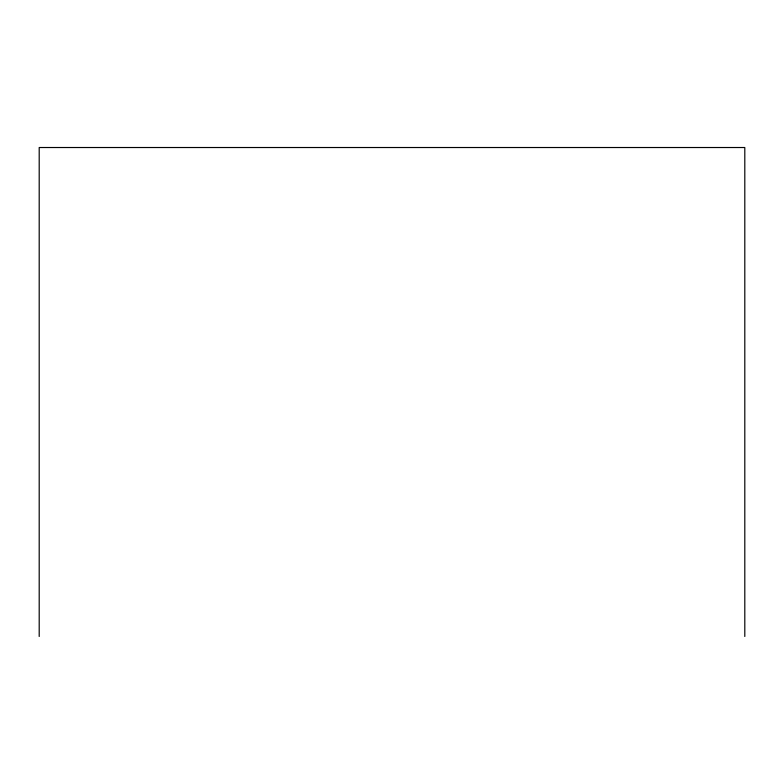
<?xml version="1.0" encoding="UTF-8"?>
<svg xmlns="http://www.w3.org/2000/svg" width="784" height="784" viewBox="0 0 784 784"><rect width="100%" height="100%" fill="white"/><g stroke="black" fill="none" stroke-linecap="round" stroke-linejoin="round"><path stroke-width="1.18" d="M744.8 636.481L744.8 147.519L39.2 147.519L39.2 636.481"/></g></svg>
